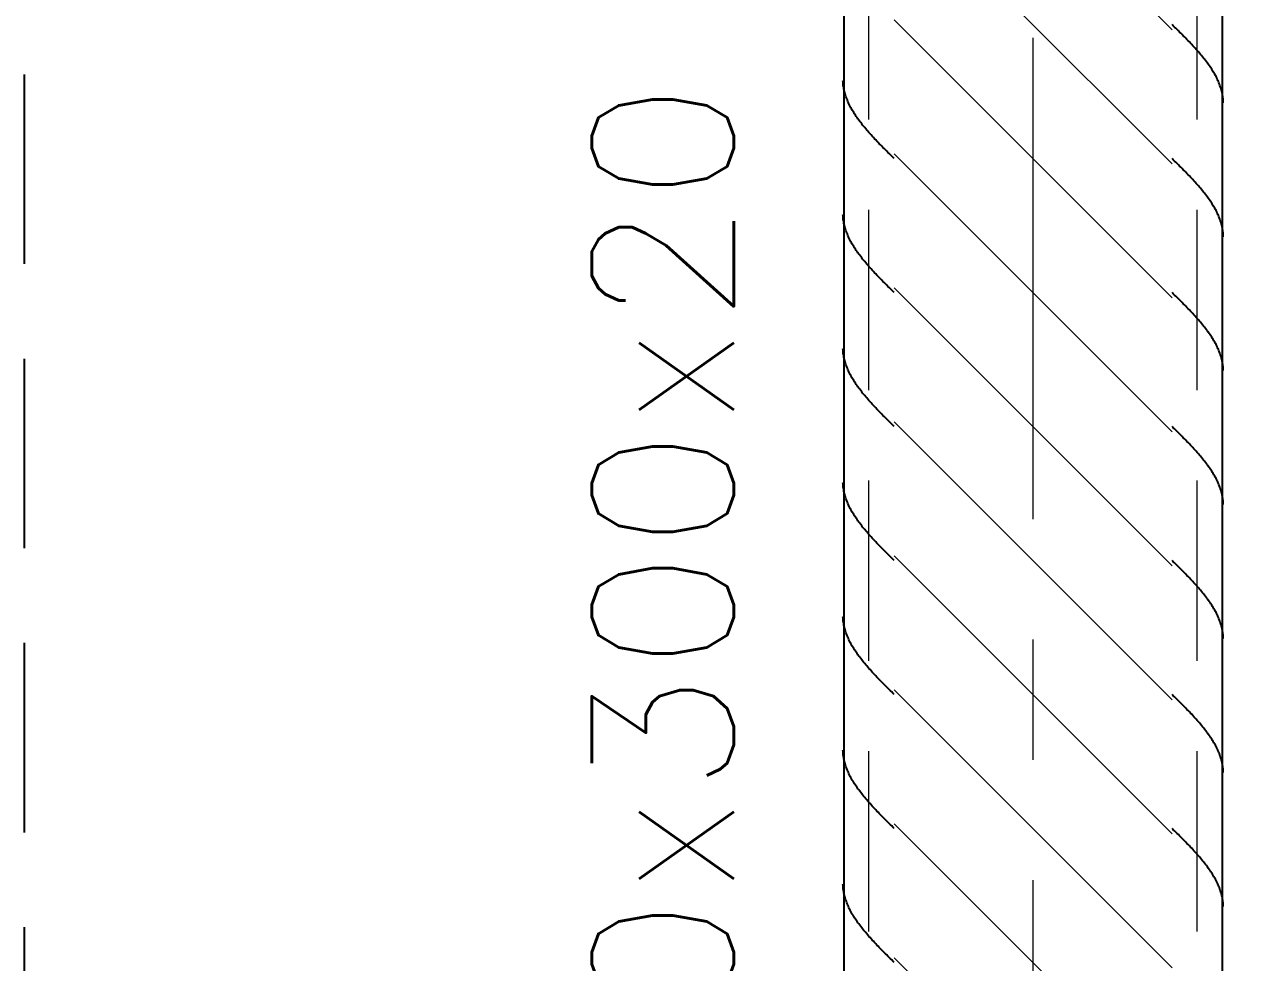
# Model space of a CAD drawing. Extents: x -58 to 5689, y 66 to 4123.
# Drawn here: x 443.3 to 540.6, y 2534.8 to 2609 of the extents above; entities that cross this region are included whole.
import ezdxf
from ezdxf.xclip import XClip

# ---------------------------------------------------------------- set-up
doc = ezdxf.new("R2010")
doc.units = 0
doc.header["$LTSCALE"] = 30
doc.header["$MEASUREMENT"] = 0
doc.header["$XCLIPFRAME"] = 0
for name, pattern in [("EJEF-F'$0$DASHED", [0.75, 0.5, -0.25]), ("EJEF-F'$0$Grid Line", [2.2225, 1.27, -0.3175, 0.3175, -0.3175]), ("EJEF-F'$0$RLE-PROYECCION", [0.71438, 0.47625, -0.23813])]:
    doc.linetypes.add(name, pattern=pattern)
doc.layers.get('0').update_dxf_attribs({"linetype": 'CONTINUOUS'})
doc.layers.add("EJEF-F'$0$CORTES", color=5, linetype='CONTINUOUS')
doc.layers.add("EJEF-F'$0$RLA-ACHURADO", color=30, linetype="EJEF-F'$0$RLE-PROYECCION", lineweight=15, transparency=0.7)
for name, color, linetype, lineweight in [("EJEF-F'$0$RLA-CONTORNO", 30, 'CONTINUOUS', 25), ("EJEF-F'$0$RLA-TEXTOS-1", 9, 'CONTINUOUS', 9), ("EJEF-F'$0$RLE-EJES-AUXILIAR", 10, "EJEF-F'$0$Grid Line", 15)]:
    doc.layers.add(name, color=color, linetype=linetype, lineweight=lineweight)
doc.styles.add("EJEF-F'$0$RomanS", font='romans.shx', dxfattribs={"height": 11.25})

# ---------------------------------------------------------------- blocks, each defined once
blk = doc.blocks.new("EJEF-F'$0$RLA-COLUMNAS-CAJONES - P_M_ 300x300x20-306602-EJE F-F_")
at = {"layer": "EJEF-F'$0$RLA-ACHURADO"}
for p, q in [((-1629.816, -3.73), (-1629.816, 311)), ((-1603.816, -3.73), (-1603.816, 311))]:
    blk.add_line(p, q, dxfattribs=at)
blk = doc.blocks.new("EJEF-F'$0$FP_1-EJE F-F_")
at = {"layer": "EJEF-F'$0$RLA-CONTORNO"}
for p, q in [((-1601.816, 34.771), (-1601.816, 311)), ((-1605.716, 239.43), (-1605.816, 239.528)), ((-1605.617, 239.332), (-1605.716, 239.43)), ((-1605.517, 239.233), (-1605.617, 239.332)), ((-1605.418, 239.135), (-1605.517, 239.233)), ((-1605.319, 239.037), (-1605.418, 239.135)), ((-1605.22, 238.939), (-1605.319, 239.037)), ((-1605.122, 238.841), (-1605.22, 238.939)), ((-1605.024, 238.743), (-1605.122, 238.841)), ((-1604.927, 238.644), (-1605.024, 238.743)), ((-1604.83, 238.546), (-1604.927, 238.644)), ((-1604.734, 238.448), (-1604.83, 238.546)), ((-1604.638, 238.35), (-1604.734, 238.448)), ((-1604.543, 238.252), (-1604.638, 238.35)), ((-1604.449, 238.153), (-1604.543, 238.252)), ((-1604.355, 238.055), (-1604.449, 238.153)), ((-1604.263, 237.957), (-1604.355, 238.055)), ((-1604.171, 237.859), (-1604.263, 237.957)), ((-1604.081, 237.761), (-1604.171, 237.859)), ((-1603.991, 237.663), (-1604.081, 237.761)), ((-1603.903, 237.564), (-1603.991, 237.663)), ((-1603.816, 237.466), (-1603.903, 237.564)), ((-1603.73, 237.368), (-1603.816, 237.466)), ((-1603.645, 237.27), (-1603.73, 237.368)), ((-1603.561, 237.172), (-1603.645, 237.27)), ((-1603.479, 237.074), (-1603.561, 237.172)), ((-1603.398, 236.975), (-1603.479, 237.074)), ((-1603.319, 236.877), (-1603.398, 236.975)), ((-1603.241, 236.779), (-1603.319, 236.877)), ((-1603.165, 236.681), (-1603.241, 236.779)), ((-1603.091, 236.583), (-1603.165, 236.681)), ((-1603.018, 236.485), (-1603.091, 236.583)), ((-1602.946, 236.386), (-1603.018, 236.485)), ((-1602.877, 236.288), (-1602.946, 236.386)), ((-1602.809, 236.19), (-1602.877, 236.288)), ((-1602.743, 236.092), (-1602.809, 236.19)), ((-1602.679, 235.994), (-1602.743, 236.092)), ((-1602.617, 235.895), (-1602.679, 235.994)), ((-1602.556, 235.797), (-1602.617, 235.895)), ((-1602.498, 235.699), (-1602.556, 235.797)), ((-1602.442, 235.601), (-1602.498, 235.699)), ((-1602.387, 235.503), (-1602.442, 235.601)), ((-1602.335, 235.405), (-1602.387, 235.503)), ((-1602.285, 235.306), (-1602.335, 235.405)), ((-1602.237, 235.208), (-1602.285, 235.306)), ((-1602.191, 235.11), (-1602.237, 235.208)), ((-1602.147, 235.012), (-1602.191, 235.11)), ((-1602.106, 234.914), (-1602.147, 235.012)), ((-1602.067, 234.816), (-1602.106, 234.914)), ((-1602.03, 234.717), (-1602.067, 234.816)), ((-1601.995, 234.619), (-1602.03, 234.717)), ((-1601.963, 234.521), (-1601.995, 234.619)), ((-1601.932, 234.423), (-1601.963, 234.521)), ((-1601.905, 234.325), (-1601.932, 234.423)), ((-1601.879, 234.226), (-1601.905, 234.325)), ((-1601.856, 234.128), (-1601.879, 234.226)), ((-1601.836, 234.03), (-1601.856, 234.128)), ((-1601.817, 233.932), (-1601.836, 234.03)), ((-1601.802, 233.834), (-1601.817, 233.932)), ((-1601.788, 233.736), (-1601.802, 233.834)), ((-1601.777, 233.637), (-1601.788, 233.736)), ((-1601.769, 233.539), (-1601.777, 233.637)), ((-1601.763, 233.441), (-1601.769, 233.539)), ((-1601.759, 233.343), (-1601.763, 233.441)), ((-1605.716, 228.823), (-1605.816, 228.921)), ((-1605.617, 228.725), (-1605.716, 228.823)), ((-1605.517, 228.627), (-1605.617, 228.725)), ((-1605.418, 228.529), (-1605.517, 228.627)), ((-1605.319, 228.43), (-1605.418, 228.529)), ((-1605.22, 228.332), (-1605.319, 228.43)), ((-1605.122, 228.234), (-1605.22, 228.332)), ((-1605.024, 228.136), (-1605.122, 228.234)), ((-1604.927, 228.038), (-1605.024, 228.136)), ((-1604.83, 227.94), (-1604.927, 228.038)), ((-1604.734, 227.841), (-1604.83, 227.94)), ((-1604.638, 227.743), (-1604.734, 227.841)), ((-1604.543, 227.645), (-1604.638, 227.743)), ((-1604.449, 227.547), (-1604.543, 227.645)), ((-1604.355, 227.449), (-1604.449, 227.547)), ((-1604.263, 227.351), (-1604.355, 227.449)), ((-1604.171, 227.252), (-1604.263, 227.351)), ((-1604.081, 227.154), (-1604.171, 227.252)), ((-1603.991, 227.056), (-1604.081, 227.154)), ((-1603.903, 226.958), (-1603.991, 227.056)), ((-1603.816, 226.86), (-1603.903, 226.958)), ((-1603.73, 226.761), (-1603.816, 226.86)), ((-1603.645, 226.663), (-1603.73, 226.761)), ((-1603.561, 226.565), (-1603.645, 226.663)), ((-1603.479, 226.467), (-1603.561, 226.565)), ((-1603.398, 226.369), (-1603.479, 226.467)), ((-1603.319, 226.271), (-1603.398, 226.369)), ((-1603.241, 226.172), (-1603.319, 226.271)), ((-1603.165, 226.074), (-1603.241, 226.172)), ((-1603.091, 225.976), (-1603.165, 226.074)), ((-1603.018, 225.878), (-1603.091, 225.976)), ((-1602.946, 225.78), (-1603.018, 225.878)), ((-1602.877, 225.682), (-1602.946, 225.78)), ((-1602.809, 225.583), (-1602.877, 225.682)), ((-1602.743, 225.485), (-1602.809, 225.583)), ((-1602.679, 225.387), (-1602.743, 225.485)), ((-1602.617, 225.289), (-1602.679, 225.387)), ((-1602.556, 225.191), (-1602.617, 225.289)), ((-1602.498, 225.093), (-1602.556, 225.191)), ((-1602.442, 224.994), (-1602.498, 225.093)), ((-1602.387, 224.896), (-1602.442, 224.994)), ((-1602.335, 224.798), (-1602.387, 224.896)), ((-1602.285, 224.7), (-1602.335, 224.798)), ((-1602.237, 224.602), (-1602.285, 224.7)), ((-1602.191, 224.503), (-1602.237, 224.602)), ((-1602.147, 224.405), (-1602.191, 224.503)), ((-1602.106, 224.307), (-1602.147, 224.405)), ((-1602.067, 224.209), (-1602.106, 224.307)), ((-1602.03, 224.111), (-1602.067, 224.209)), ((-1601.995, 224.013), (-1602.03, 224.111)), ((-1601.963, 223.914), (-1601.995, 224.013)), ((-1601.932, 223.816), (-1601.963, 223.914)), ((-1601.905, 223.718), (-1601.932, 223.816)), ((-1601.879, 223.62), (-1601.905, 223.718)), ((-1601.856, 223.522), (-1601.879, 223.62)), ((-1601.836, 223.424), (-1601.856, 223.522)), ((-1601.817, 223.325), (-1601.836, 223.424)), ((-1601.802, 223.227), (-1601.817, 223.325)), ((-1601.788, 223.129), (-1601.802, 223.227)), ((-1601.777, 223.031), (-1601.788, 223.129)), ((-1601.769, 222.933), (-1601.777, 223.031)), ((-1601.763, 222.834), (-1601.769, 222.933)), ((-1601.759, 222.736), (-1601.763, 222.834)), ((-1605.716, 218.217), (-1605.816, 218.315)), ((-1605.617, 218.118), (-1605.716, 218.217)), ((-1605.517, 218.02), (-1605.617, 218.118)), ((-1605.418, 217.922), (-1605.517, 218.02)), ((-1605.319, 217.824), (-1605.418, 217.922)), ((-1605.22, 217.726), (-1605.319, 217.824)), ((-1605.122, 217.627), (-1605.22, 217.726)), ((-1605.024, 217.529), (-1605.122, 217.627)), ((-1604.927, 217.431), (-1605.024, 217.529)), ((-1604.83, 217.333), (-1604.927, 217.431)), ((-1604.734, 217.235), (-1604.83, 217.333)), ((-1604.638, 217.137), (-1604.734, 217.235)), ((-1604.543, 217.038), (-1604.638, 217.137)), ((-1604.449, 216.94), (-1604.543, 217.038)), ((-1604.355, 216.842), (-1604.449, 216.94)), ((-1604.263, 216.744), (-1604.355, 216.842)), ((-1604.171, 216.646), (-1604.263, 216.744)), ((-1604.081, 216.548), (-1604.171, 216.646)), ((-1603.991, 216.449), (-1604.081, 216.548)), ((-1603.903, 216.351), (-1603.991, 216.449)), ((-1603.816, 216.253), (-1603.903, 216.351)), ((-1603.73, 216.155), (-1603.816, 216.253)), ((-1603.645, 216.057), (-1603.73, 216.155)), ((-1603.561, 215.959), (-1603.645, 216.057)), ((-1603.479, 215.86), (-1603.561, 215.959)), ((-1603.398, 215.762), (-1603.479, 215.86)), ((-1603.319, 215.664), (-1603.398, 215.762)), ((-1603.241, 215.566), (-1603.319, 215.664)), ((-1603.165, 215.468), (-1603.241, 215.566)), ((-1603.091, 215.369), (-1603.165, 215.468)), ((-1603.018, 215.271), (-1603.091, 215.369)), ((-1602.946, 215.173), (-1603.018, 215.271)), ((-1602.877, 215.075), (-1602.946, 215.173)), ((-1602.809, 214.977), (-1602.877, 215.075)), ((-1602.743, 214.879), (-1602.809, 214.977)), ((-1602.679, 214.78), (-1602.743, 214.879)), ((-1602.617, 214.682), (-1602.679, 214.78)), ((-1602.556, 214.584), (-1602.617, 214.682)), ((-1602.498, 214.486), (-1602.556, 214.584)), ((-1602.442, 214.388), (-1602.498, 214.486)), ((-1602.387, 214.29), (-1602.442, 214.388)), ((-1602.335, 214.191), (-1602.387, 214.29)), ((-1602.285, 214.093), (-1602.335, 214.191)), ((-1602.237, 213.995), (-1602.285, 214.093)), ((-1602.191, 213.897), (-1602.237, 213.995)), ((-1602.147, 213.799), (-1602.191, 213.897)), ((-1602.106, 213.701), (-1602.147, 213.799)), ((-1602.067, 213.602), (-1602.106, 213.701)), ((-1602.03, 213.504), (-1602.067, 213.602)), ((-1601.995, 213.406), (-1602.03, 213.504)), ((-1601.963, 213.308), (-1601.995, 213.406)), ((-1601.932, 213.21), (-1601.963, 213.308)), ((-1601.905, 213.111), (-1601.932, 213.21)), ((-1601.879, 213.013), (-1601.905, 213.111)), ((-1601.856, 212.915), (-1601.879, 213.013)), ((-1601.836, 212.817), (-1601.856, 212.915)), ((-1601.817, 212.719), (-1601.836, 212.817)), ((-1601.802, 212.621), (-1601.817, 212.719)), ((-1601.788, 212.522), (-1601.802, 212.621)), ((-1601.777, 212.424), (-1601.788, 212.522)), ((-1601.769, 212.326), (-1601.777, 212.424)), ((-1601.763, 212.228), (-1601.769, 212.326)), ((-1601.759, 212.13), (-1601.763, 212.228)), ((-1605.716, 207.61), (-1605.816, 207.708)), ((-1605.617, 207.512), (-1605.716, 207.61)), ((-1605.517, 207.414), (-1605.617, 207.512)), ((-1605.418, 207.315), (-1605.517, 207.414)), ((-1605.319, 207.217), (-1605.418, 207.315)), ((-1605.22, 207.119), (-1605.319, 207.217)), ((-1605.122, 207.021), (-1605.22, 207.119)), ((-1605.024, 206.923), (-1605.122, 207.021)), ((-1604.927, 206.825), (-1605.024, 206.923)), ((-1604.83, 206.726), (-1604.927, 206.825)), ((-1604.734, 206.628), (-1604.83, 206.726)), ((-1604.638, 206.53), (-1604.734, 206.628)), ((-1604.543, 206.432), (-1604.638, 206.53)), ((-1604.449, 206.334), (-1604.543, 206.432)), ((-1604.355, 206.235), (-1604.449, 206.334)), ((-1604.263, 206.137), (-1604.355, 206.235)), ((-1604.171, 206.039), (-1604.263, 206.137)), ((-1604.081, 205.941), (-1604.171, 206.039)), ((-1603.991, 205.843), (-1604.081, 205.941)), ((-1603.903, 205.745), (-1603.991, 205.843)), ((-1603.816, 205.646), (-1603.903, 205.745)), ((-1603.73, 205.548), (-1603.816, 205.646)), ((-1603.645, 205.45), (-1603.73, 205.548)), ((-1603.561, 205.352), (-1603.645, 205.45)), ((-1603.479, 205.254), (-1603.561, 205.352)), ((-1603.398, 205.156), (-1603.479, 205.254)), ((-1603.319, 205.057), (-1603.398, 205.156)), ((-1603.241, 204.959), (-1603.319, 205.057)), ((-1603.165, 204.861), (-1603.241, 204.959)), ((-1603.091, 204.763), (-1603.165, 204.861)), ((-1603.018, 204.665), (-1603.091, 204.763)), ((-1602.946, 204.567), (-1603.018, 204.665)), ((-1602.877, 204.468), (-1602.946, 204.567)), ((-1602.809, 204.37), (-1602.877, 204.468)), ((-1602.743, 204.272), (-1602.809, 204.37)), ((-1602.679, 204.174), (-1602.743, 204.272)), ((-1602.617, 204.076), (-1602.679, 204.174)), ((-1602.556, 203.977), (-1602.617, 204.076)), ((-1602.498, 203.879), (-1602.556, 203.977)), ((-1602.442, 203.781), (-1602.498, 203.879)), ((-1602.387, 203.683), (-1602.442, 203.781)), ((-1602.335, 203.585), (-1602.387, 203.683)), ((-1602.285, 203.487), (-1602.335, 203.585)), ((-1602.237, 203.388), (-1602.285, 203.487)), ((-1602.191, 203.29), (-1602.237, 203.388)), ((-1602.147, 203.192), (-1602.191, 203.29)), ((-1602.106, 203.094), (-1602.147, 203.192)), ((-1602.067, 202.996), (-1602.106, 203.094)), ((-1602.03, 202.898), (-1602.067, 202.996)), ((-1601.995, 202.799), (-1602.03, 202.898)), ((-1601.963, 202.701), (-1601.995, 202.799)), ((-1601.932, 202.603), (-1601.963, 202.701)), ((-1601.905, 202.505), (-1601.932, 202.603)), ((-1601.879, 202.407), (-1601.905, 202.505)), ((-1601.856, 202.309), (-1601.879, 202.407)), ((-1601.836, 202.21), (-1601.856, 202.309)), ((-1601.817, 202.112), (-1601.836, 202.21)), ((-1601.802, 202.014), (-1601.817, 202.112)), ((-1601.788, 201.916), (-1601.802, 202.014)), ((-1601.777, 201.818), (-1601.788, 201.916)), ((-1601.769, 201.719), (-1601.777, 201.818)), ((-1601.763, 201.621), (-1601.769, 201.719)), ((-1601.759, 201.523), (-1601.763, 201.621)), ((-1605.716, 197.003), (-1605.816, 197.102)), ((-1605.617, 196.905), (-1605.716, 197.003)), ((-1605.517, 196.807), (-1605.617, 196.905)), ((-1605.418, 196.709), (-1605.517, 196.807)), ((-1605.319, 196.611), (-1605.418, 196.709)), ((-1605.22, 196.512), (-1605.319, 196.611)), ((-1605.122, 196.414), (-1605.22, 196.512)), ((-1605.024, 196.316), (-1605.122, 196.414)), ((-1604.927, 196.218), (-1605.024, 196.316)), ((-1604.83, 196.12), (-1604.927, 196.218)), ((-1604.734, 196.022), (-1604.83, 196.12)), ((-1604.638, 195.923), (-1604.734, 196.022)), ((-1604.543, 195.825), (-1604.638, 195.923)), ((-1604.449, 195.727), (-1604.543, 195.825)), ((-1604.355, 195.629), (-1604.449, 195.727)), ((-1604.263, 195.531), (-1604.355, 195.629)), ((-1604.171, 195.433), (-1604.263, 195.531)), ((-1604.081, 195.334), (-1604.171, 195.433)), ((-1603.991, 195.236), (-1604.081, 195.334)), ((-1603.903, 195.138), (-1603.991, 195.236)), ((-1603.816, 195.04), (-1603.903, 195.138)), ((-1603.73, 194.942), (-1603.816, 195.04)), ((-1603.645, 194.843), (-1603.73, 194.942)), ((-1603.561, 194.745), (-1603.645, 194.843)), ((-1603.479, 194.647), (-1603.561, 194.745)), ((-1603.398, 194.549), (-1603.479, 194.647)), ((-1603.319, 194.451), (-1603.398, 194.549)), ((-1603.241, 194.353), (-1603.319, 194.451)), ((-1603.165, 194.254), (-1603.241, 194.353)), ((-1603.091, 194.156), (-1603.165, 194.254)), ((-1603.018, 194.058), (-1603.091, 194.156)), ((-1602.946, 193.96), (-1603.018, 194.058)), ((-1602.877, 193.862), (-1602.946, 193.96)), ((-1602.809, 193.764), (-1602.877, 193.862)), ((-1602.743, 193.665), (-1602.809, 193.764)), ((-1602.679, 193.567), (-1602.743, 193.665)), ((-1602.617, 193.469), (-1602.679, 193.567)), ((-1602.556, 193.371), (-1602.617, 193.469)), ((-1602.498, 193.273), (-1602.556, 193.371)), ((-1602.442, 193.175), (-1602.498, 193.273)), ((-1602.387, 193.076), (-1602.442, 193.175)), ((-1602.335, 192.978), (-1602.387, 193.076)), ((-1602.285, 192.88), (-1602.335, 192.978)), ((-1602.237, 192.782), (-1602.285, 192.88)), ((-1602.191, 192.684), (-1602.237, 192.782)), ((-1602.147, 192.585), (-1602.191, 192.684)), ((-1602.106, 192.487), (-1602.147, 192.585)), ((-1602.067, 192.389), (-1602.106, 192.487)), ((-1602.03, 192.291), (-1602.067, 192.389)), ((-1601.995, 192.193), (-1602.03, 192.291)), ((-1601.963, 192.095), (-1601.995, 192.193)), ((-1601.932, 191.996), (-1601.963, 192.095)), ((-1601.905, 191.898), (-1601.932, 191.996)), ((-1601.879, 191.8), (-1601.905, 191.898)), ((-1601.856, 191.702), (-1601.879, 191.8)), ((-1601.836, 191.604), (-1601.856, 191.702)), ((-1601.817, 191.506), (-1601.836, 191.604)), ((-1601.802, 191.407), (-1601.817, 191.506)), ((-1601.788, 191.309), (-1601.802, 191.407)), ((-1601.777, 191.211), (-1601.788, 191.309)), ((-1601.769, 191.113), (-1601.777, 191.211)), ((-1601.763, 191.015), (-1601.769, 191.113)), ((-1601.759, 190.917), (-1601.763, 191.015)), ((-1605.716, 186.397), (-1605.816, 186.495)), ((-1605.617, 186.299), (-1605.716, 186.397)), ((-1605.517, 186.2), (-1605.617, 186.299)), ((-1605.418, 186.102), (-1605.517, 186.2)), ((-1605.319, 186.004), (-1605.418, 186.102)), ((-1605.22, 185.906), (-1605.319, 186.004)), ((-1605.122, 185.808), (-1605.22, 185.906)), ((-1605.024, 185.71), (-1605.122, 185.808)), ((-1604.927, 185.611), (-1605.024, 185.71)), ((-1604.83, 185.513), (-1604.927, 185.611)), ((-1604.734, 185.415), (-1604.83, 185.513)), ((-1604.638, 185.317), (-1604.734, 185.415)), ((-1604.543, 185.219), (-1604.638, 185.317)), ((-1604.449, 185.12), (-1604.543, 185.219)), ((-1604.355, 185.022), (-1604.449, 185.12)), ((-1604.263, 184.924), (-1604.355, 185.022)), ((-1604.171, 184.826), (-1604.263, 184.924)), ((-1604.081, 184.728), (-1604.171, 184.826)), ((-1603.991, 184.63), (-1604.081, 184.728)), ((-1603.903, 184.531), (-1603.991, 184.63)), ((-1603.816, 184.433), (-1603.903, 184.531)), ((-1603.73, 184.335), (-1603.816, 184.433)), ((-1603.645, 184.237), (-1603.73, 184.335)), ((-1603.561, 184.139), (-1603.645, 184.237)), ((-1603.479, 184.041), (-1603.561, 184.139)), ((-1603.398, 183.942), (-1603.479, 184.041)), ((-1603.319, 183.844), (-1603.398, 183.942)), ((-1603.241, 183.746), (-1603.319, 183.844)), ((-1603.165, 183.648), (-1603.241, 183.746)), ((-1603.091, 183.55), (-1603.165, 183.648)), ((-1603.018, 183.451), (-1603.091, 183.55)), ((-1602.946, 183.353), (-1603.018, 183.451)), ((-1602.877, 183.255), (-1602.946, 183.353)), ((-1602.809, 183.157), (-1602.877, 183.255)), ((-1602.743, 183.059), (-1602.809, 183.157)), ((-1602.679, 182.961), (-1602.743, 183.059)), ((-1602.617, 182.862), (-1602.679, 182.961)), ((-1602.556, 182.764), (-1602.617, 182.862)), ((-1602.498, 182.666), (-1602.556, 182.764)), ((-1602.442, 182.568), (-1602.498, 182.666)), ((-1602.387, 182.47), (-1602.442, 182.568)), ((-1602.335, 182.372), (-1602.387, 182.47)), ((-1602.285, 182.273), (-1602.335, 182.372)), ((-1602.237, 182.175), (-1602.285, 182.273)), ((-1602.191, 182.077), (-1602.237, 182.175)), ((-1602.147, 181.979), (-1602.191, 182.077)), ((-1602.106, 181.881), (-1602.147, 181.979)), ((-1602.067, 181.783), (-1602.106, 181.881)), ((-1602.03, 181.684), (-1602.067, 181.783)), ((-1601.995, 181.586), (-1602.03, 181.684)), ((-1601.963, 181.488), (-1601.995, 181.586)), ((-1601.932, 181.39), (-1601.963, 181.488)), ((-1601.905, 181.292), (-1601.932, 181.39)), ((-1601.879, 181.193), (-1601.905, 181.292)), ((-1601.856, 181.095), (-1601.879, 181.193)), ((-1601.836, 180.997), (-1601.856, 181.095)), ((-1601.817, 180.899), (-1601.836, 180.997)), ((-1601.802, 180.801), (-1601.817, 180.899)), ((-1601.788, 180.703), (-1601.802, 180.801)), ((-1601.777, 180.604), (-1601.788, 180.703)), ((-1601.769, 180.506), (-1601.777, 180.604)), ((-1601.763, 180.408), (-1601.769, 180.506)), ((-1601.759, 180.31), (-1601.763, 180.408)), ((-1605.716, 175.79), (-1605.816, 175.888)), ((-1605.617, 175.692), (-1605.716, 175.79)), ((-1605.517, 175.594), (-1605.617, 175.692)), ((-1605.418, 175.496), (-1605.517, 175.594)), ((-1605.319, 175.397), (-1605.418, 175.496)), ((-1605.22, 175.299), (-1605.319, 175.397)), ((-1605.122, 175.201), (-1605.22, 175.299)), ((-1605.024, 175.103), (-1605.122, 175.201)), ((-1604.927, 175.005), (-1605.024, 175.103)), ((-1604.83, 174.907), (-1604.927, 175.005)), ((-1604.734, 174.808), (-1604.83, 174.907)), ((-1604.638, 174.71), (-1604.734, 174.808)), ((-1604.543, 174.612), (-1604.638, 174.71)), ((-1604.449, 174.514), (-1604.543, 174.612)), ((-1604.355, 174.416), (-1604.449, 174.514)), ((-1604.263, 174.318), (-1604.355, 174.416)), ((-1604.171, 174.219), (-1604.263, 174.318)), ((-1604.081, 174.121), (-1604.171, 174.219)), ((-1603.991, 174.023), (-1604.081, 174.121)), ((-1603.903, 173.925), (-1603.991, 174.023)), ((-1603.816, 173.827), (-1603.903, 173.925)), ((-1603.73, 173.728), (-1603.816, 173.827)), ((-1603.645, 173.63), (-1603.73, 173.728)), ((-1603.561, 173.532), (-1603.645, 173.63)), ((-1603.479, 173.434), (-1603.561, 173.532)), ((-1603.398, 173.336), (-1603.479, 173.434)), ((-1603.319, 173.238), (-1603.398, 173.336)), ((-1603.241, 173.139), (-1603.319, 173.238)), ((-1603.165, 173.041), (-1603.241, 173.139)), ((-1603.091, 172.943), (-1603.165, 173.041)), ((-1603.018, 172.845), (-1603.091, 172.943)), ((-1602.946, 172.747), (-1603.018, 172.845)), ((-1602.877, 172.649), (-1602.946, 172.747)), ((-1602.809, 172.55), (-1602.877, 172.649)), ((-1602.743, 172.452), (-1602.809, 172.55)), ((-1602.679, 172.354), (-1602.743, 172.452)), ((-1602.617, 172.256), (-1602.679, 172.354)), ((-1602.556, 172.158), (-1602.617, 172.256)), ((-1602.498, 172.059), (-1602.556, 172.158)), ((-1602.442, 171.961), (-1602.498, 172.059)), ((-1602.387, 171.863), (-1602.442, 171.961)), ((-1602.335, 171.765), (-1602.387, 171.863)), ((-1602.285, 171.667), (-1602.335, 171.765)), ((-1602.237, 171.569), (-1602.285, 171.667)), ((-1602.191, 171.47), (-1602.237, 171.569)), ((-1602.147, 171.372), (-1602.191, 171.47)), ((-1602.106, 171.274), (-1602.147, 171.372)), ((-1602.067, 171.176), (-1602.106, 171.274)), ((-1602.03, 171.078), (-1602.067, 171.176)), ((-1601.995, 170.98), (-1602.03, 171.078)), ((-1601.963, 170.881), (-1601.995, 170.98)), ((-1601.932, 170.783), (-1601.963, 170.881)), ((-1601.905, 170.685), (-1601.932, 170.783)), ((-1601.879, 170.587), (-1601.905, 170.685)), ((-1601.856, 170.489), (-1601.879, 170.587)), ((-1601.836, 170.391), (-1601.856, 170.489)), ((-1601.817, 170.292), (-1601.836, 170.391)), ((-1601.802, 170.194), (-1601.817, 170.292)), ((-1601.788, 170.096), (-1601.802, 170.194)), ((-1601.777, 169.998), (-1601.788, 170.096)), ((-1601.769, 169.9), (-1601.777, 169.998)), ((-1601.763, 169.801), (-1601.769, 169.9)), ((-1601.759, 169.703), (-1601.763, 169.801))]:
    blk.add_line(p, q, dxfattribs=at)
blk = doc.blocks.new("EJEF-F'$0$FP_2-EJE F-F_")
at = {"layer": "EJEF-F'$0$RLA-CONTORNO"}
for p, q in [((-1631.816, 311), (-1631.816, -3.73)), ((-1631.869, 235.009), (-1631.873, 235.107)), ((-1631.863, 234.911), (-1631.869, 235.009)), ((-1631.855, 234.813), (-1631.863, 234.911)), ((-1631.844, 234.714), (-1631.855, 234.813)), ((-1631.83, 234.616), (-1631.844, 234.714)), ((-1631.814, 234.518), (-1631.83, 234.616)), ((-1631.796, 234.42), (-1631.814, 234.518)), ((-1631.776, 234.322), (-1631.796, 234.42)), ((-1631.753, 234.224), (-1631.776, 234.322)), ((-1631.727, 234.125), (-1631.753, 234.224)), ((-1631.699, 234.027), (-1631.727, 234.125)), ((-1631.669, 233.929), (-1631.699, 234.027)), ((-1631.637, 233.831), (-1631.669, 233.929)), ((-1631.602, 233.733), (-1631.637, 233.831)), ((-1631.565, 233.635), (-1631.602, 233.733)), ((-1631.526, 233.536), (-1631.565, 233.635)), ((-1631.485, 233.438), (-1631.526, 233.536)), ((-1631.441, 233.34), (-1631.485, 233.438)), ((-1631.395, 233.242), (-1631.441, 233.34)), ((-1631.347, 233.144), (-1631.395, 233.242)), ((-1631.297, 233.045), (-1631.347, 233.144)), ((-1631.245, 232.947), (-1631.297, 233.045)), ((-1631.19, 232.849), (-1631.245, 232.947)), ((-1631.134, 232.751), (-1631.19, 232.849)), ((-1631.076, 232.653), (-1631.134, 232.751)), ((-1631.015, 232.555), (-1631.076, 232.653)), ((-1630.953, 232.456), (-1631.015, 232.555)), ((-1630.889, 232.358), (-1630.953, 232.456)), ((-1630.823, 232.26), (-1630.889, 232.358)), ((-1630.755, 232.162), (-1630.823, 232.26)), ((-1630.686, 232.064), (-1630.755, 232.162)), ((-1630.614, 231.966), (-1630.686, 232.064)), ((-1630.541, 231.867), (-1630.614, 231.966)), ((-1630.467, 231.769), (-1630.541, 231.867)), ((-1630.39, 231.671), (-1630.467, 231.769)), ((-1630.313, 231.573), (-1630.39, 231.671)), ((-1630.233, 231.475), (-1630.313, 231.573)), ((-1630.153, 231.377), (-1630.233, 231.475)), ((-1630.071, 231.278), (-1630.153, 231.377)), ((-1629.987, 231.18), (-1630.071, 231.278)), ((-1629.902, 231.082), (-1629.987, 231.18)), ((-1629.816, 230.984), (-1629.902, 231.082)), ((-1629.729, 230.886), (-1629.816, 230.984)), ((-1629.641, 230.787), (-1629.729, 230.886)), ((-1629.551, 230.689), (-1629.641, 230.787)), ((-1629.46, 230.591), (-1629.551, 230.689)), ((-1629.369, 230.493), (-1629.46, 230.591)), ((-1629.276, 230.395), (-1629.369, 230.493)), ((-1629.183, 230.297), (-1629.276, 230.395)), ((-1629.089, 230.198), (-1629.183, 230.297)), ((-1628.994, 230.1), (-1629.089, 230.198)), ((-1628.898, 230.002), (-1628.994, 230.1)), ((-1628.802, 229.904), (-1628.898, 230.002)), ((-1628.705, 229.806), (-1628.802, 229.904)), ((-1628.608, 229.708), (-1628.705, 229.806)), ((-1628.51, 229.609), (-1628.608, 229.708)), ((-1628.411, 229.511), (-1628.51, 229.609)), ((-1628.313, 229.413), (-1628.411, 229.511)), ((-1628.214, 229.315), (-1628.313, 229.413)), ((-1628.114, 229.217), (-1628.214, 229.315)), ((-1628.015, 229.118), (-1628.114, 229.217)), ((-1627.916, 229.02), (-1628.015, 229.118)), ((-1627.816, 228.922), (-1627.916, 229.02)), ((-1631.869, 224.402), (-1631.873, 224.501)), ((-1631.863, 224.304), (-1631.869, 224.402)), ((-1631.855, 224.206), (-1631.863, 224.304)), ((-1631.844, 224.108), (-1631.855, 224.206)), ((-1631.83, 224.01), (-1631.844, 224.108)), ((-1631.814, 223.912), (-1631.83, 224.01)), ((-1631.796, 223.813), (-1631.814, 223.912)), ((-1631.776, 223.715), (-1631.796, 223.813)), ((-1631.753, 223.617), (-1631.776, 223.715)), ((-1631.727, 223.519), (-1631.753, 223.617)), ((-1631.699, 223.421), (-1631.727, 223.519)), ((-1631.669, 223.322), (-1631.699, 223.421)), ((-1631.637, 223.224), (-1631.669, 223.322)), ((-1631.602, 223.126), (-1631.637, 223.224)), ((-1631.565, 223.028), (-1631.602, 223.126)), ((-1631.526, 222.93), (-1631.565, 223.028)), ((-1631.485, 222.832), (-1631.526, 222.93)), ((-1631.441, 222.733), (-1631.485, 222.832)), ((-1631.395, 222.635), (-1631.441, 222.733)), ((-1631.347, 222.537), (-1631.395, 222.635)), ((-1631.297, 222.439), (-1631.347, 222.537)), ((-1631.245, 222.341), (-1631.297, 222.439)), ((-1631.19, 222.243), (-1631.245, 222.341)), ((-1631.134, 222.144), (-1631.19, 222.243)), ((-1631.076, 222.046), (-1631.134, 222.144)), ((-1631.015, 221.948), (-1631.076, 222.046)), ((-1630.953, 221.85), (-1631.015, 221.948)), ((-1630.889, 221.752), (-1630.953, 221.85)), ((-1630.823, 221.653), (-1630.889, 221.752)), ((-1630.755, 221.555), (-1630.823, 221.653)), ((-1630.686, 221.457), (-1630.755, 221.555)), ((-1630.614, 221.359), (-1630.686, 221.457)), ((-1630.541, 221.261), (-1630.614, 221.359)), ((-1630.467, 221.163), (-1630.541, 221.261)), ((-1630.39, 221.064), (-1630.467, 221.163)), ((-1630.313, 220.966), (-1630.39, 221.064)), ((-1630.233, 220.868), (-1630.313, 220.966)), ((-1630.153, 220.77), (-1630.233, 220.868)), ((-1630.071, 220.672), (-1630.153, 220.77)), ((-1629.987, 220.574), (-1630.071, 220.672)), ((-1629.902, 220.475), (-1629.987, 220.574)), ((-1629.816, 220.377), (-1629.902, 220.475)), ((-1629.729, 220.279), (-1629.816, 220.377)), ((-1629.641, 220.181), (-1629.729, 220.279)), ((-1629.551, 220.083), (-1629.641, 220.181)), ((-1629.46, 219.985), (-1629.551, 220.083)), ((-1629.369, 219.886), (-1629.46, 219.985)), ((-1629.276, 219.788), (-1629.369, 219.886)), ((-1629.183, 219.69), (-1629.276, 219.788)), ((-1629.089, 219.592), (-1629.183, 219.69)), ((-1628.994, 219.494), (-1629.089, 219.592)), ((-1628.898, 219.395), (-1628.994, 219.494)), ((-1628.802, 219.297), (-1628.898, 219.395)), ((-1628.705, 219.199), (-1628.802, 219.297)), ((-1628.608, 219.101), (-1628.705, 219.199)), ((-1628.51, 219.003), (-1628.608, 219.101)), ((-1628.411, 218.905), (-1628.51, 219.003)), ((-1628.313, 218.806), (-1628.411, 218.905)), ((-1628.214, 218.708), (-1628.313, 218.806)), ((-1628.114, 218.61), (-1628.214, 218.708)), ((-1628.015, 218.512), (-1628.114, 218.61)), ((-1627.916, 218.414), (-1628.015, 218.512)), ((-1627.816, 218.316), (-1627.916, 218.414)), ((-1631.869, 213.796), (-1631.873, 213.894)), ((-1631.863, 213.698), (-1631.869, 213.796)), ((-1631.855, 213.599), (-1631.863, 213.698)), ((-1631.844, 213.501), (-1631.855, 213.599)), ((-1631.83, 213.403), (-1631.844, 213.501)), ((-1631.814, 213.305), (-1631.83, 213.403)), ((-1631.796, 213.207), (-1631.814, 213.305)), ((-1631.776, 213.109), (-1631.796, 213.207)), ((-1631.753, 213.01), (-1631.776, 213.109)), ((-1631.727, 212.912), (-1631.753, 213.01)), ((-1631.699, 212.814), (-1631.727, 212.912)), ((-1631.669, 212.716), (-1631.699, 212.814)), ((-1631.637, 212.618), (-1631.669, 212.716)), ((-1631.602, 212.52), (-1631.637, 212.618)), ((-1631.565, 212.421), (-1631.602, 212.52)), ((-1631.526, 212.323), (-1631.565, 212.421)), ((-1631.485, 212.225), (-1631.526, 212.323)), ((-1631.441, 212.127), (-1631.485, 212.225)), ((-1631.395, 212.029), (-1631.441, 212.127)), ((-1631.347, 211.93), (-1631.395, 212.029)), ((-1631.297, 211.832), (-1631.347, 211.93)), ((-1631.245, 211.734), (-1631.297, 211.832)), ((-1631.19, 211.636), (-1631.245, 211.734)), ((-1631.134, 211.538), (-1631.19, 211.636)), ((-1631.076, 211.44), (-1631.134, 211.538)), ((-1631.015, 211.341), (-1631.076, 211.44)), ((-1630.953, 211.243), (-1631.015, 211.341)), ((-1630.889, 211.145), (-1630.953, 211.243)), ((-1630.823, 211.047), (-1630.889, 211.145)), ((-1630.755, 210.949), (-1630.823, 211.047)), ((-1630.686, 210.851), (-1630.755, 210.949)), ((-1630.614, 210.752), (-1630.686, 210.851)), ((-1630.541, 210.654), (-1630.614, 210.752)), ((-1630.467, 210.556), (-1630.541, 210.654)), ((-1630.39, 210.458), (-1630.467, 210.556)), ((-1630.313, 210.36), (-1630.39, 210.458)), ((-1630.233, 210.261), (-1630.313, 210.36)), ((-1630.153, 210.163), (-1630.233, 210.261)), ((-1630.071, 210.065), (-1630.153, 210.163)), ((-1629.987, 209.967), (-1630.071, 210.065)), ((-1629.902, 209.869), (-1629.987, 209.967)), ((-1629.816, 209.771), (-1629.902, 209.869)), ((-1629.729, 209.672), (-1629.816, 209.771)), ((-1629.641, 209.574), (-1629.729, 209.672)), ((-1629.551, 209.476), (-1629.641, 209.574)), ((-1629.46, 209.378), (-1629.551, 209.476)), ((-1629.369, 209.28), (-1629.46, 209.378)), ((-1629.276, 209.182), (-1629.369, 209.28)), ((-1629.183, 209.083), (-1629.276, 209.182)), ((-1629.089, 208.985), (-1629.183, 209.083)), ((-1628.994, 208.887), (-1629.089, 208.985)), ((-1628.898, 208.789), (-1628.994, 208.887)), ((-1628.802, 208.691), (-1628.898, 208.789)), ((-1628.705, 208.593), (-1628.802, 208.691)), ((-1628.608, 208.494), (-1628.705, 208.593)), ((-1628.51, 208.396), (-1628.608, 208.494)), ((-1628.411, 208.298), (-1628.51, 208.396)), ((-1628.313, 208.2), (-1628.411, 208.298)), ((-1628.214, 208.102), (-1628.313, 208.2)), ((-1628.114, 208.003), (-1628.214, 208.102)), ((-1628.015, 207.905), (-1628.114, 208.003)), ((-1627.916, 207.807), (-1628.015, 207.905)), ((-1627.816, 207.709), (-1627.916, 207.807)), ((-1631.869, 203.189), (-1631.873, 203.287)), ((-1631.863, 203.091), (-1631.869, 203.189)), ((-1631.855, 202.993), (-1631.863, 203.091)), ((-1631.844, 202.895), (-1631.855, 202.993)), ((-1631.83, 202.796), (-1631.844, 202.895)), ((-1631.814, 202.698), (-1631.83, 202.796)), ((-1631.796, 202.6), (-1631.814, 202.698)), ((-1631.776, 202.502), (-1631.796, 202.6)), ((-1631.753, 202.404), (-1631.776, 202.502)), ((-1631.727, 202.306), (-1631.753, 202.404)), ((-1631.699, 202.207), (-1631.727, 202.306)), ((-1631.669, 202.109), (-1631.699, 202.207)), ((-1631.637, 202.011), (-1631.669, 202.109)), ((-1631.602, 201.913), (-1631.637, 202.011)), ((-1631.565, 201.815), (-1631.602, 201.913)), ((-1631.526, 201.717), (-1631.565, 201.815)), ((-1631.485, 201.618), (-1631.526, 201.717)), ((-1631.441, 201.52), (-1631.485, 201.618)), ((-1631.395, 201.422), (-1631.441, 201.52)), ((-1631.347, 201.324), (-1631.395, 201.422)), ((-1631.297, 201.226), (-1631.347, 201.324)), ((-1631.245, 201.128), (-1631.297, 201.226)), ((-1631.19, 201.029), (-1631.245, 201.128)), ((-1631.134, 200.931), (-1631.19, 201.029)), ((-1631.076, 200.833), (-1631.134, 200.931)), ((-1631.015, 200.735), (-1631.076, 200.833)), ((-1630.953, 200.637), (-1631.015, 200.735)), ((-1630.889, 200.538), (-1630.953, 200.637)), ((-1630.823, 200.44), (-1630.889, 200.538)), ((-1630.755, 200.342), (-1630.823, 200.44)), ((-1630.686, 200.244), (-1630.755, 200.342)), ((-1630.614, 200.146), (-1630.686, 200.244)), ((-1630.541, 200.048), (-1630.614, 200.146)), ((-1630.467, 199.949), (-1630.541, 200.048)), ((-1630.39, 199.851), (-1630.467, 199.949)), ((-1630.313, 199.753), (-1630.39, 199.851)), ((-1630.233, 199.655), (-1630.313, 199.753)), ((-1630.153, 199.557), (-1630.233, 199.655)), ((-1630.071, 199.459), (-1630.153, 199.557)), ((-1629.987, 199.36), (-1630.071, 199.459)), ((-1629.902, 199.262), (-1629.987, 199.36)), ((-1629.816, 199.164), (-1629.902, 199.262)), ((-1629.729, 199.066), (-1629.816, 199.164)), ((-1629.641, 198.968), (-1629.729, 199.066)), ((-1629.551, 198.869), (-1629.641, 198.968)), ((-1629.46, 198.771), (-1629.551, 198.869)), ((-1629.369, 198.673), (-1629.46, 198.771)), ((-1629.276, 198.575), (-1629.369, 198.673)), ((-1629.183, 198.477), (-1629.276, 198.575)), ((-1629.089, 198.379), (-1629.183, 198.477)), ((-1628.994, 198.28), (-1629.089, 198.379)), ((-1628.898, 198.182), (-1628.994, 198.28)), ((-1628.802, 198.084), (-1628.898, 198.182)), ((-1628.705, 197.986), (-1628.802, 198.084)), ((-1628.608, 197.888), (-1628.705, 197.986)), ((-1628.51, 197.79), (-1628.608, 197.888)), ((-1628.411, 197.691), (-1628.51, 197.79)), ((-1628.313, 197.593), (-1628.411, 197.691)), ((-1628.214, 197.495), (-1628.313, 197.593)), ((-1628.114, 197.397), (-1628.214, 197.495)), ((-1628.015, 197.299), (-1628.114, 197.397)), ((-1627.916, 197.201), (-1628.015, 197.299)), ((-1627.816, 197.102), (-1627.916, 197.201)), ((-1631.869, 192.583), (-1631.873, 192.681)), ((-1631.863, 192.484), (-1631.869, 192.583)), ((-1631.855, 192.386), (-1631.863, 192.484)), ((-1631.844, 192.288), (-1631.855, 192.386)), ((-1631.83, 192.19), (-1631.844, 192.288)), ((-1631.814, 192.092), (-1631.83, 192.19)), ((-1631.796, 191.994), (-1631.814, 192.092)), ((-1631.776, 191.895), (-1631.796, 191.994)), ((-1631.753, 191.797), (-1631.776, 191.895)), ((-1631.727, 191.699), (-1631.753, 191.797)), ((-1631.699, 191.601), (-1631.727, 191.699)), ((-1631.669, 191.503), (-1631.699, 191.601)), ((-1631.637, 191.404), (-1631.669, 191.503)), ((-1631.602, 191.306), (-1631.637, 191.404)), ((-1631.565, 191.208), (-1631.602, 191.306)), ((-1631.526, 191.11), (-1631.565, 191.208)), ((-1631.485, 191.012), (-1631.526, 191.11)), ((-1631.441, 190.914), (-1631.485, 191.012)), ((-1631.395, 190.815), (-1631.441, 190.914)), ((-1631.347, 190.717), (-1631.395, 190.815)), ((-1631.297, 190.619), (-1631.347, 190.717)), ((-1631.245, 190.521), (-1631.297, 190.619)), ((-1631.19, 190.423), (-1631.245, 190.521)), ((-1631.134, 190.325), (-1631.19, 190.423)), ((-1631.076, 190.226), (-1631.134, 190.325)), ((-1631.015, 190.128), (-1631.076, 190.226)), ((-1630.953, 190.03), (-1631.015, 190.128)), ((-1630.889, 189.932), (-1630.953, 190.03)), ((-1630.823, 189.834), (-1630.889, 189.932)), ((-1630.755, 189.736), (-1630.823, 189.834)), ((-1630.686, 189.637), (-1630.755, 189.736)), ((-1630.614, 189.539), (-1630.686, 189.637)), ((-1630.541, 189.441), (-1630.614, 189.539)), ((-1630.467, 189.343), (-1630.541, 189.441)), ((-1630.39, 189.245), (-1630.467, 189.343)), ((-1630.313, 189.146), (-1630.39, 189.245)), ((-1630.233, 189.048), (-1630.313, 189.146)), ((-1630.153, 188.95), (-1630.233, 189.048)), ((-1630.071, 188.852), (-1630.153, 188.95)), ((-1629.987, 188.754), (-1630.071, 188.852)), ((-1629.902, 188.656), (-1629.987, 188.754)), ((-1629.816, 188.557), (-1629.902, 188.656)), ((-1629.729, 188.459), (-1629.816, 188.557)), ((-1629.641, 188.361), (-1629.729, 188.459)), ((-1629.551, 188.263), (-1629.641, 188.361)), ((-1629.46, 188.165), (-1629.551, 188.263)), ((-1629.369, 188.067), (-1629.46, 188.165)), ((-1629.276, 187.968), (-1629.369, 188.067)), ((-1629.183, 187.87), (-1629.276, 187.968)), ((-1629.089, 187.772), (-1629.183, 187.87)), ((-1628.994, 187.674), (-1629.089, 187.772)), ((-1628.898, 187.576), (-1628.994, 187.674)), ((-1628.802, 187.477), (-1628.898, 187.576)), ((-1628.705, 187.379), (-1628.802, 187.477)), ((-1628.608, 187.281), (-1628.705, 187.379)), ((-1628.51, 187.183), (-1628.608, 187.281)), ((-1628.411, 187.085), (-1628.51, 187.183)), ((-1628.313, 186.987), (-1628.411, 187.085)), ((-1628.214, 186.888), (-1628.313, 186.987)), ((-1628.114, 186.79), (-1628.214, 186.888)), ((-1628.015, 186.692), (-1628.114, 186.79)), ((-1627.916, 186.594), (-1628.015, 186.692)), ((-1627.816, 186.496), (-1627.916, 186.594)), ((-1631.869, 181.976), (-1631.873, 182.074)), ((-1631.863, 181.878), (-1631.869, 181.976)), ((-1631.855, 181.78), (-1631.863, 181.878)), ((-1631.844, 181.681), (-1631.855, 181.78)), ((-1631.83, 181.583), (-1631.844, 181.681)), ((-1631.814, 181.485), (-1631.83, 181.583)), ((-1631.796, 181.387), (-1631.814, 181.485)), ((-1631.776, 181.289), (-1631.796, 181.387)), ((-1631.753, 181.191), (-1631.776, 181.289)), ((-1631.727, 181.092), (-1631.753, 181.191)), ((-1631.699, 180.994), (-1631.727, 181.092)), ((-1631.669, 180.896), (-1631.699, 180.994)), ((-1631.637, 180.798), (-1631.669, 180.896)), ((-1631.602, 180.7), (-1631.637, 180.798)), ((-1631.565, 180.602), (-1631.602, 180.7)), ((-1631.526, 180.503), (-1631.565, 180.602)), ((-1631.485, 180.405), (-1631.526, 180.503)), ((-1631.441, 180.307), (-1631.485, 180.405)), ((-1631.395, 180.209), (-1631.441, 180.307)), ((-1631.347, 180.111), (-1631.395, 180.209)), ((-1631.297, 180.012), (-1631.347, 180.111)), ((-1631.245, 179.914), (-1631.297, 180.012)), ((-1631.19, 179.816), (-1631.245, 179.914)), ((-1631.134, 179.718), (-1631.19, 179.816)), ((-1631.076, 179.62), (-1631.134, 179.718)), ((-1631.015, 179.522), (-1631.076, 179.62)), ((-1630.953, 179.423), (-1631.015, 179.522)), ((-1630.889, 179.325), (-1630.953, 179.423)), ((-1630.823, 179.227), (-1630.889, 179.325)), ((-1630.755, 179.129), (-1630.823, 179.227)), ((-1630.686, 179.031), (-1630.755, 179.129)), ((-1630.614, 178.933), (-1630.686, 179.031)), ((-1630.541, 178.834), (-1630.614, 178.933)), ((-1630.467, 178.736), (-1630.541, 178.834)), ((-1630.39, 178.638), (-1630.467, 178.736)), ((-1630.313, 178.54), (-1630.39, 178.638)), ((-1630.233, 178.442), (-1630.313, 178.54)), ((-1630.153, 178.344), (-1630.233, 178.442)), ((-1630.071, 178.245), (-1630.153, 178.344)), ((-1629.987, 178.147), (-1630.071, 178.245)), ((-1629.902, 178.049), (-1629.987, 178.147)), ((-1629.816, 177.951), (-1629.902, 178.049)), ((-1629.729, 177.853), (-1629.816, 177.951)), ((-1629.641, 177.754), (-1629.729, 177.853)), ((-1629.551, 177.656), (-1629.641, 177.754)), ((-1629.46, 177.558), (-1629.551, 177.656)), ((-1629.369, 177.46), (-1629.46, 177.558)), ((-1629.276, 177.362), (-1629.369, 177.46)), ((-1629.183, 177.264), (-1629.276, 177.362)), ((-1629.089, 177.165), (-1629.183, 177.264)), ((-1628.994, 177.067), (-1629.089, 177.165)), ((-1628.898, 176.969), (-1628.994, 177.067)), ((-1628.802, 176.871), (-1628.898, 176.969)), ((-1628.705, 176.773), (-1628.802, 176.871)), ((-1628.608, 176.675), (-1628.705, 176.773)), ((-1628.51, 176.576), (-1628.608, 176.675)), ((-1628.411, 176.478), (-1628.51, 176.576)), ((-1628.313, 176.38), (-1628.411, 176.478)), ((-1628.214, 176.282), (-1628.313, 176.38)), ((-1628.114, 176.184), (-1628.214, 176.282)), ((-1628.015, 176.085), (-1628.114, 176.184)), ((-1627.916, 175.987), (-1628.015, 176.085)), ((-1627.816, 175.889), (-1627.916, 175.987)), ((-1631.869, 171.369), (-1631.873, 171.468)), ((-1631.863, 171.271), (-1631.869, 171.369)), ((-1631.855, 171.173), (-1631.863, 171.271)), ((-1631.844, 171.075), (-1631.855, 171.173)), ((-1631.83, 170.977), (-1631.844, 171.075)), ((-1631.814, 170.878), (-1631.83, 170.977)), ((-1631.796, 170.78), (-1631.814, 170.878)), ((-1631.776, 170.682), (-1631.796, 170.78)), ((-1631.753, 170.584), (-1631.776, 170.682)), ((-1631.727, 170.486), (-1631.753, 170.584)), ((-1631.699, 170.388), (-1631.727, 170.486)), ((-1631.669, 170.289), (-1631.699, 170.388)), ((-1631.637, 170.191), (-1631.669, 170.289)), ((-1631.602, 170.093), (-1631.637, 170.191)), ((-1631.565, 169.995), (-1631.602, 170.093)), ((-1631.526, 169.897), (-1631.565, 169.995)), ((-1631.485, 169.799), (-1631.526, 169.897)), ((-1631.441, 169.7), (-1631.485, 169.799)), ((-1631.395, 169.602), (-1631.441, 169.7)), ((-1631.347, 169.504), (-1631.395, 169.602)), ((-1631.297, 169.406), (-1631.347, 169.504)), ((-1631.245, 169.308), (-1631.297, 169.406)), ((-1631.19, 169.21), (-1631.245, 169.308)), ((-1631.134, 169.111), (-1631.19, 169.21)), ((-1631.076, 169.013), (-1631.134, 169.111)), ((-1631.015, 168.915), (-1631.076, 169.013)), ((-1630.953, 168.817), (-1631.015, 168.915)), ((-1630.889, 168.719), (-1630.953, 168.817)), ((-1630.823, 168.62), (-1630.889, 168.719)), ((-1630.755, 168.522), (-1630.823, 168.62)), ((-1630.686, 168.424), (-1630.755, 168.522)), ((-1630.614, 168.326), (-1630.686, 168.424)), ((-1630.541, 168.228), (-1630.614, 168.326)), ((-1630.467, 168.13), (-1630.541, 168.228)), ((-1630.39, 168.031), (-1630.467, 168.13)), ((-1630.313, 167.933), (-1630.39, 168.031)), ((-1630.233, 167.835), (-1630.313, 167.933)), ((-1630.153, 167.737), (-1630.233, 167.835)), ((-1630.071, 167.639), (-1630.153, 167.737)), ((-1629.987, 167.541), (-1630.071, 167.639)), ((-1629.902, 167.442), (-1629.987, 167.541)), ((-1629.816, 167.344), (-1629.902, 167.442)), ((-1629.729, 167.246), (-1629.816, 167.344)), ((-1629.641, 167.148), (-1629.729, 167.246)), ((-1629.551, 167.05), (-1629.641, 167.148)), ((-1629.46, 166.952), (-1629.551, 167.05)), ((-1629.369, 166.853), (-1629.46, 166.952)), ((-1629.276, 166.755), (-1629.369, 166.853)), ((-1629.183, 166.657), (-1629.276, 166.755)), ((-1629.089, 166.559), (-1629.183, 166.657)), ((-1628.994, 166.461), (-1629.089, 166.559)), ((-1628.898, 166.362), (-1628.994, 166.461)), ((-1628.802, 166.264), (-1628.898, 166.362)), ((-1628.705, 166.166), (-1628.802, 166.264)), ((-1628.608, 166.068), (-1628.705, 166.166)), ((-1628.51, 165.97), (-1628.608, 166.068)), ((-1628.411, 165.872), (-1628.51, 165.97)), ((-1628.313, 165.773), (-1628.411, 165.872)), ((-1628.214, 165.675), (-1628.313, 165.773)), ((-1628.114, 165.577), (-1628.214, 165.675)), ((-1628.015, 165.479), (-1628.114, 165.577)), ((-1627.916, 165.381), (-1628.015, 165.479)), ((-1627.816, 165.283), (-1627.916, 165.381))]:
    blk.add_line(p, q, dxfattribs=at)
blk = doc.blocks.new("EJEF-F'")
at = {"layer": "EJEF-F'$0$RLA-ACHURADO"}
h = blk.add_hatch(dxfattribs=at)
h.set_pattern_fill('RLE-ELEMENTOS METALICOS', color=256, style=0, pattern_type=2)
h.set_pattern_definition([(135, (66.859, -1983.472), (-5.3033, -5.3033), [])])
h.paths.add_polyline_path([(-1627.816, -3.73), (-1605.816, -3.73), (-1605.816, 311), (-1627.816, 311), (-1627.816, 34.308)], flags=0)
at = {"layer": "EJEF-F'$0$CORTES", "color": 1, "linetype": "EJEF-F'$0$DASHED"}
blk.add_lwpolyline([(-1646.665, 522.798), (-1146.484, 522.798, -0.414214), (-1096.484, 472.798), (-1096.484, -139.424, -0.414214), (-1146.484, -189.424), (-1646.665, -189.424, -0.414214), (-1696.665, -139.424), (-1696.665, 472.798, -0.414214)], format="xyb", close=True, dxfattribs=at)
at = {"layer": "EJEF-F'$0$RLE-EJES-AUXILIAR"}
blk.add_line((-1616.816, -133), (-1616.816, 1437), dxfattribs=at)
at = {"layer": "EJEF-F'$0$RLA-CONTORNO"}
for name in ["EJEF-F'$0$FP_2-EJE F-F_", "EJEF-F'$0$RLA-COLUMNAS-CAJONES - P_M_ 300x300x20-306602-EJE F-F_", "EJEF-F'$0$FP_1-EJE F-F_"]:
    blk.add_blockref(name, (0, 0), dxfattribs=at)
at = {"layer": "EJEF-F'$0$RLA-TEXTOS-1", "insert": (-1646.138, 168.759), "char_height": 11.25, "width": 243.91314, "attachment_point": 5, "rotation": 90, "line_spacing_factor": 0.983083, "style": "EJEF-F'$0$RomanS"}
blk.add_mtext('P.M. 300x300x20', dxfattribs=at)

msp = doc.modelspace()

# ---------------------------------------------------------------- block references
ref = msp.add_blockref("EJEF-F'", (2139.979, 2369.469))
XClip(ref).set_block_clipping_path([(-2004.783703171, -1263.5272463381), (2026.7450959108, 1590.6902151833)])

doc.saveas('drawing.dxf')
